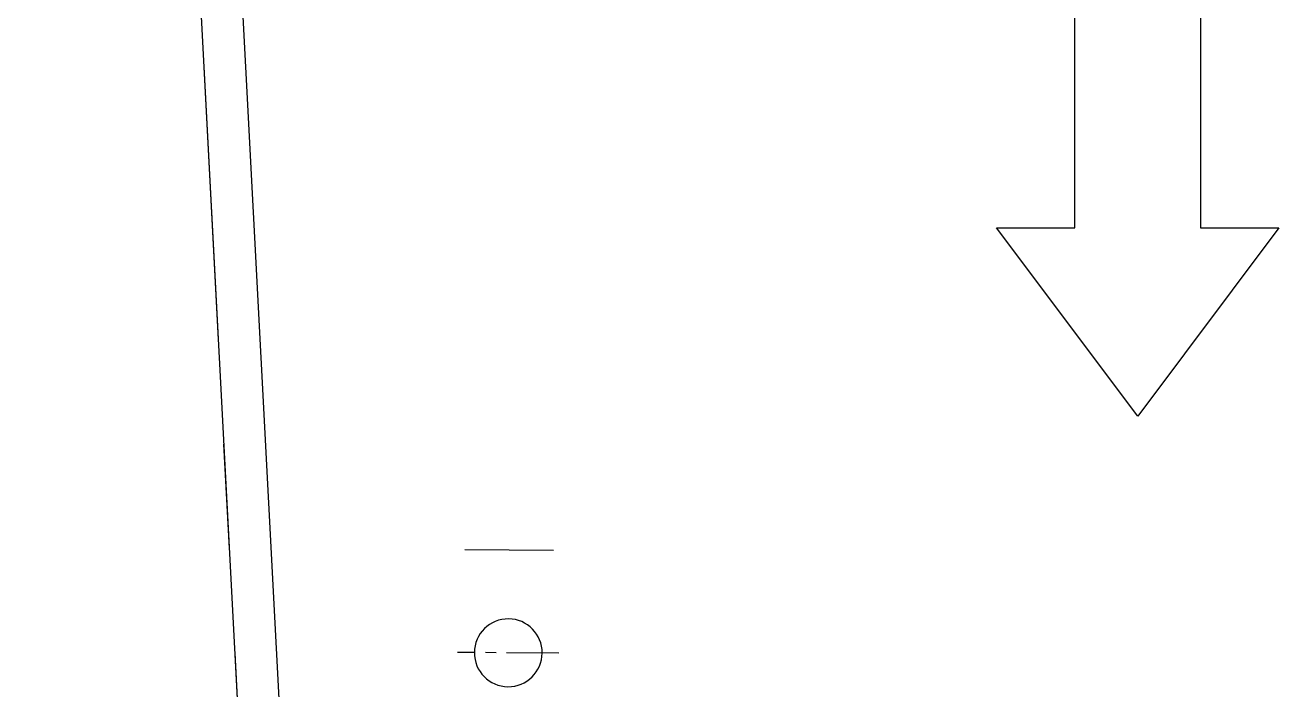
# Model space of a CAD drawing. Header units: millimetres. Extents: x 10462777 to 22643323, y 453826 to 1389191.
# Drawn here: x 11217133 to 11223126, y 608591 to 611766 of the extents above; entities that cross this region are included whole.
import ezdxf

# ---------------------------------------------------------------- set-up
doc = ezdxf.new("R2010")
doc.units = ezdxf.units.MM
doc.header["$LTSCALE"] = 200
doc.header["$MEASUREMENT"] = 0
doc.linetypes.add('CENTER', pattern=[2, 1.25, -0.25, 0.25, -0.25])
doc.linetypes.add('PHANTOM', pattern=[2.5, 1.25, -0.25, 0.25, -0.25, 0.25, -0.25])
doc.layers.get('0').update_dxf_attribs({"linetype": 'CONTINUOUS'})
for name, color, linetype in [('1', 1, 'CENTER'), ('2', 2, 'CONTINUOUS'), ('ext', 4, 'CONTINUOUS'), ('HAT', 5, 'CONTINUOUS'), ('panel', 4, 'CONTINUOUS'), ('대지경계', 2, 'CONTINUOUS')]:
    doc.layers.add(name, color=color, linetype=linetype)

# ---------------------------------------------------------------- blocks, each defined once
blk = doc.blocks.new('shot mc')
blk.add_line((13124259, -240903.5), (13123835, -240900))
blk.add_arc((13124043, -241391.7), 162, 179.53047, 359.53047)
at = {"layer": '1'}
blk.add_line((13124284.8, -241393.7), (13123801.1, -241389.7), dxfattribs=at)
at = {"layer": '2'}
blk.add_arc((13124043, -241391.7), 162, 359.53047, 179.53047, dxfattribs=at)

msp = doc.modelspace()

# ---------------------------------------------------------------- linework, layer by layer
at = {"layer": 'ext', "color": 4}
for p, q in [((11217133.03039, 627740.48585), (11220722.95344, 559748.38492)), ((11217333.79638, 627731.25463), (11220922.67525, 559758.93005))]:
    msp.add_line(p, q, dxfattribs=at)
at = {"layer": 'HAT', "ltscale": 10}
for p, q in [((11222150.60065, 610798.38492), (11222150.60065, 612598.38492)), ((11222750.60065, 612598.38492), (11222750.60065, 610798.38492)), ((11222450.60065, 609898.38492), (11221775.60065, 610798.38492)), ((11221775.60065, 610798.38492), (11222150.60065, 610798.38492)), ((11223125.60065, 610798.38492), (11222450.60065, 609898.38492)), ((11222750.60065, 610798.38492), (11223125.60065, 610798.38492))]:
    msp.add_line(p, q, dxfattribs=at)
at = {"layer": '대지경계', "linetype": 'PHANTOM', "ltscale": 10}
msp.add_line((11217133.03039, 627740.48585), (11220722.95344, 559748.38492), dxfattribs=at)

# ---------------------------------------------------------------- block references
at = {"layer": 'panel'}
msp.add_blockref('shot mc', (-1904600.65073, 850160.17441), dxfattribs=at)

doc.saveas('drawing.dxf')
